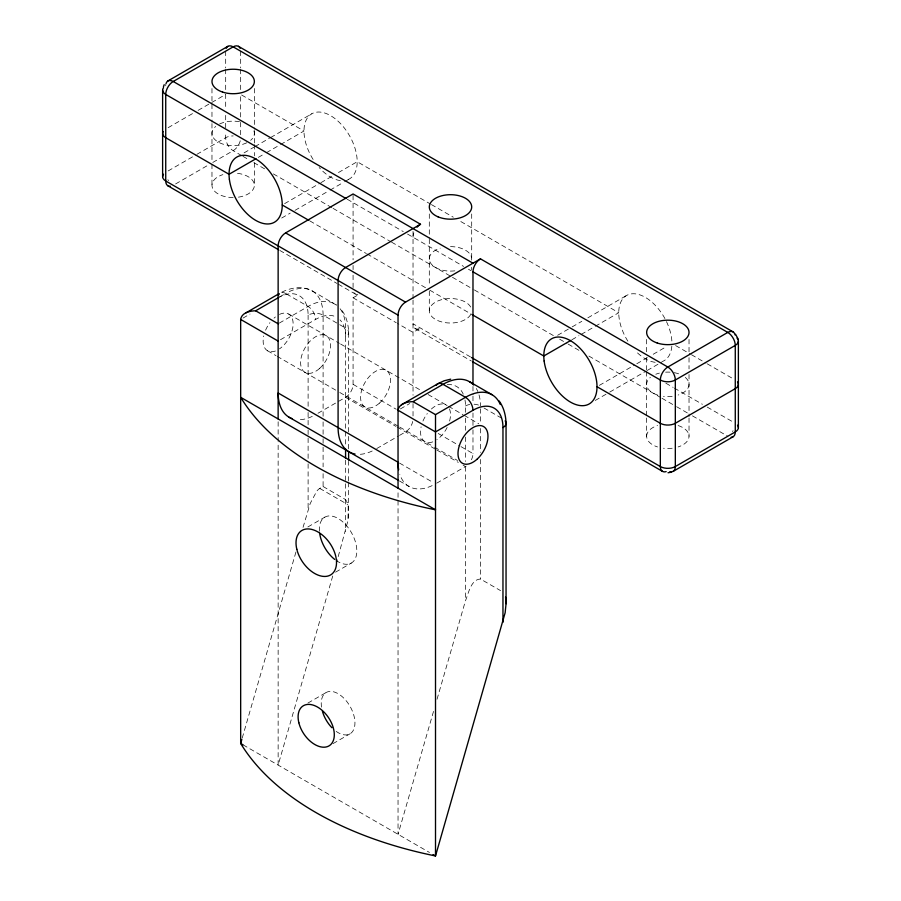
<?xml version="1.0" encoding="UTF-8"?>
<svg xmlns="http://www.w3.org/2000/svg" width="901" height="901" viewBox="0 0 901 901"><rect width="100%" height="100%" fill="white"/><g stroke="black" fill="none" stroke-linecap="round" stroke-linejoin="round"><path stroke-width="0.68" stroke-dasharray="4.5 3.38" d="M348.608 482.44L347.977 520.564L336.614 562.506M348.608 481.044L348.619 461.413M348.619 448.788L348.631 433.37M348.631 431.962L348.687 332.413C348.248 323.876 346.277 314.528 339.959 308.333M348.282 518.244L348.631 509.606A24.676 18.527 83.4 0 0 348.586 509.076L348.552 508.626A15.385 11.544 83.4 0 0 347.854 504.616L347.11 502.6M242.223 738.054L296.812 548.979M303.04 527.367L310.237 503.434L316.747 491.203A24.676 18.527 83.4 0 1 317.028 490.865L317.287 490.572A15.385 11.544 83.4 0 1 319.765 488.398L323.099 486.517L323.099 472.462M332.717 576.021L278.139 765.095L278.139 441.467M433.516 711.418L398.039 834.315L398.039 489.581M437.03 699.266L465.49 600.674C468.576 593.365 470.885 579.366 480.481 579.039L500.596 590.651M168.127 127.683L193.298 113.143M198.096 110.373L225.678 94.447L225.678 109.798M168.127 170.942L195.697 155.028M196.902 154.33L225.678 137.718A10.598 6.116 0 0 1 233.168 135.927M175.616 183.928L207.996 165.232M212.782 162.462L233.168 150.692A10.598 6.116 -60 0 0 240.544 139.362M244.092 152.866L253.767 147.28M254.972 146.581L269.478 138.213M270.683 137.515L311.78 113.785M258.328 157.371L264.173 153.992M266.516 152.641L279.4 145.207M280.571 144.532L303.986 131.005L240.668 94.447L240.668 120.971M284.603 203.649L319.731 183.365M320.902 182.689L332.604 175.932M338.461 172.541L357.201 161.73L430.182 203.874M281.72 218.031L290.178 213.143M295.01 210.361L328.854 190.821M330.07 190.122L343.36 182.441M344.576 181.743L349.408 178.95M243.011 318.087L250.039 314.032M279.637 296.936L285.628 293.478L308.108 306.453A10.598 6.116 60 0 1 315.609 319.438A42.392 24.473 -60 0 1 336.805 317.343M279.333 323.076L308.108 306.453A52.99 30.6 -60 0 1 336.377 305M280.481 339.722L315.609 319.438M318.008 413.244L345.579 397.318A10.598 6.116 -60 0 0 353.079 384.344L353.079 297.803L360.569 293.478M400.382 408.941L409.752 403.535M557.64 335.285L570.93 327.604M572.146 326.905L581.809 321.33M587.857 317.839L626.533 295.505M376.753 448.552L398.343 436.084M399.537 435.397L405.54 431.928A10.598 6.116 -60 0 0 412.737 421.499M571.898 339.767L578.926 335.713M581.269 334.361L594.153 326.928M595.324 326.252L618.739 312.726L459.386 220.722M307.872 526.95L324.844 517.151M599.356 385.369L634.484 365.085M636.827 363.734L647.357 357.652M653.214 354.262L666.098 346.829M436.715 483.161L465.49 466.549A10.598 6.116 -60 0 0 466.166 466.121M595.257 400.449L608.558 392.78M609.763 392.081L646.028 371.144M647.233 370.446L661.739 362.067M335.577 572.146L351.334 563.046M307.928 703.05L326.162 692.52M332.987 743.652L350.016 733.819M431.399 204.572L453.304 217.209M675.604 345.556L690.222 353.992M691.439 354.701L706.046 363.137M707.262 363.835L732.84 378.6M347.245 199.245L403.288 231.602M407.567 234.08L463.61 266.426M468.475 269.241L470.919 270.649M665.839 383.184L673.148 387.407M674.365 388.106L702.386 404.29M707.251 407.106L732.84 421.871M241.705 155.625L233.168 150.692A10.598 6.116 60 0 1 225.678 137.718L225.678 132.132M242.921 156.323L249.014 159.837M253.879 162.653L264.849 168.983M273.375 173.904L331.85 207.669M333.066 208.368L390.324 241.434M391.541 242.132L451.243 276.596M452.46 277.305L473.171 289.255M474.388 289.964L553.574 335.679M559.667 339.193L566.977 343.416M568.193 344.114L580.368 351.153M588.905 356.075L660.782 397.578M661.998 398.276L675.401 406.013M676.617 406.711L687.576 413.052M692.452 415.857L727.783 436.253M309.865 220.936L366.268 253.496M367.022 253.936L428.617 289.491M429.811 290.19L472.98 315.113M470.468 356.931L413.03 323.763A10.598 6.116 -60 0 0 420.519 328.088L413.03 332.413L397.442 323.414M279.839 250.455L337.019 283.466M338.235 284.164L355.276 294.008M415.226 328.617L471.268 360.974M353.079 297.803L396.237 322.727M484.028 408.018L501.778 418.267M288.737 314.066L339.395 343.315M340.589 344.002L422.13 391.079M428.121 394.537L446.108 404.921M448.529 406.317L463.035 414.697M464.24 415.384L478.746 423.763M353.079 384.344L396.237 409.257M438.213 433.494L459.792 445.95M460.997 446.637L472.98 453.563A10.598 6.116 -60 0 1 470.209 461.886M267.541 350.771L275.999 355.658M277.204 356.357L338.585 391.789M339.778 392.487L398.535 426.41M399.729 427.097L433.37 446.524M434.586 447.223L457.55 460.479M345.579 397.318L395.944 426.398M397.138 427.085L435.51 449.239M436.715 449.926L458.294 462.393M463.091 465.164L465.49 466.549M399.537 463.08L433.111 482.463M399.425 480.943L409.02 486.472M323.099 486.517L345.68 499.661M319.776 488.432L347.82 504.583M243.079 744.857L429.473 852.459M336.343 305.045L312.129 290.854C302.128 285.29 289.908 287.689 280.335 292.949A10.598 6.116 60 0 1 285.628 293.478A52.99 30.6 -60 0 1 323.099 315.113L345.579 328.088L345.579 446.265M345.702 499.695L346.57 501.384M346.851 501.992L347.099 502.567M689.028 339.429L689.028 352.066M689.028 357.674L689.028 368.903M689.028 374.512L689.028 416.611M689.028 418.019L689.028 436.253A21.196 12.242 0 0 1 678.115 446.952M646.636 339.429L646.636 352.066M646.636 357.674L646.636 370.3M646.636 371.708L646.636 416.611M646.636 418.019L646.636 436.253A21.196 12.242 0 0 0 657.539 446.952M480.481 408.784L480.481 422.851M480.481 428.482L480.481 452.403M480.481 459.442L480.481 579.039M472.98 386.439L472.98 394.829M472.98 396.226L472.98 401.823M472.98 413.007L472.98 428.392M472.98 429.788L472.98 453.563M471.696 213.954L471.696 258.869M471.696 267.282L471.696 270.086M464.984 399.965A42.392 24.473 -60 0 1 465.49 405.968L465.49 415.44M465.49 418.143L465.49 430.306M465.49 437.075L465.49 461.402M465.49 466.819L465.49 600.674M429.304 213.954L429.304 237.819M429.304 239.215L429.304 285.527M429.304 291.136L429.304 310.789M413.03 231.377L413.03 298.681M413.03 300.033L413.03 395.224M413.03 403.569L413.03 418.954M353.079 195.371L353.079 259.837M353.079 265.423L353.079 269.613M353.079 275.188L353.079 289.153M345.579 460.152L345.579 531.444M323.099 416.262L323.099 315.113A10.598 6.116 0 0 0 308.108 315.113A42.392 24.473 -60 0 0 279.164 297.229M323.099 421.882L323.099 437.345M323.099 438.742L323.099 445.77M323.099 447.178L323.099 466.842M308.108 315.113L308.108 407.049M308.108 412.467L308.108 428.685M308.108 430.036L308.108 436.805M308.108 438.156L308.108 461.143M308.108 463.846L308.108 509.808M278.139 421.769L278.139 440.06M254.364 88.489L254.364 129.181M254.364 130.589L254.364 143.214M254.364 144.611L254.364 155.839M254.364 162.856L254.364 185.313A21.196 12.242 0 0 1 237.515 197.285M240.668 51.188L240.668 67.935M240.668 69.332L240.668 91.654M240.668 122.367L240.668 134.925M225.678 51.188L225.678 67.935M225.678 69.332L225.678 91.654M225.678 115.384L225.678 130.735M211.972 88.489L211.972 122.164M211.972 123.572L211.972 162.856M211.972 164.264L211.972 185.313M319.427 531.275A26.501 15.294 60 0 1 337.526 518.154A26.501 15.294 60 0 1 356.819 551.558A26.501 15.294 60 0 1 336.411 560.67M321.511 707.139A23.843 13.763 60 0 1 337.064 693.139A23.843 13.763 60 0 1 354.915 724.077A23.843 13.763 60 0 1 335.026 730.542M279.479 314.404A21.196 12.242 -60 0 1 293.129 323.763A21.196 12.242 -60 0 1 279.479 348.878M275.413 351.007A21.196 12.242 -60 0 1 263.723 335.972M265.592 330.194A21.196 12.242 -60 0 1 269.94 322.671M274.017 318.166A21.196 12.242 -60 0 1 275.413 316.972M431.388 409.02A21.196 12.242 -60 0 1 447.144 405.653M449.453 408.863A21.196 12.242 -60 0 1 449.453 421.6M447.144 427.468A21.196 12.242 -60 0 1 436.861 439.733M432.784 441.873A21.196 12.242 -60 0 1 421.105 426.837M422.963 421.049A21.196 12.242 -60 0 1 427.311 413.525M340.15 308.795A52.99 30.6 -60 0 1 345.579 328.088A10.598 6.116 0 0 1 345.579 336.749A42.392 24.473 -60 0 0 340.037 319.9M476.291 388.511A52.99 30.6 -60 0 1 477.845 391.563M479.028 394.897A52.99 30.6 -60 0 1 480.481 405.968M465.49 405.968A10.598 6.116 0 0 1 469.77 404.47M474.072 404.211A10.598 6.116 0 0 1 479.771 405.596M447.245 384.648A42.392 24.473 -60 0 1 463.238 394.12M413.03 237.233A10.598 6.116 -60 0 1 414.246 231.794M685.289 377.406A21.196 12.242 0 0 1 678.115 395.032M672.169 396.316A21.196 12.242 0 0 1 663.485 396.316M657.539 395.032A21.196 12.242 0 0 1 650.364 377.406M655.815 374.253A21.196 12.242 0 0 1 659.408 373.104M665.636 372.169A21.196 12.242 0 0 1 670.017 372.169M674.263 372.676A21.196 12.242 0 0 1 681.404 374.94M450.5 246.626A21.196 12.242 0 0 1 471.583 260.13M454.847 270.841A21.196 12.242 0 0 1 430.633 263.137A21.196 12.242 0 0 1 440.217 248.158M253.913 130.882A21.196 12.242 0 0 1 250.636 140.319M246.75 142.786A21.196 12.242 0 0 1 218.898 142.437A21.196 12.242 0 0 1 215.711 126.455M219.596 123.989A21.196 12.242 0 0 1 239.598 121.725M340.387 180.583A37.628 21.725 60 0 1 319.168 167.518M313.12 159.454A37.628 21.725 60 0 1 311.566 113.909A37.628 21.725 60 0 1 350.252 137.02A37.628 21.725 60 0 1 347.358 179.896M655.14 362.303A37.628 21.725 60 0 1 635.554 350.996M627.873 341.175A37.628 21.725 60 0 1 633.966 293.749A37.628 21.725 60 0 1 671.943 342.526M671.842 346.153A37.628 21.725 60 0 1 662.111 361.616M372.192 451.007A52.99 30.6 -60 0 1 358.35 454.341M432.142 485.616A52.99 30.6 -60 0 1 399.841 474.433M165.728 85.798A10.598 6.116 60 0 1 165.852 84.289M678.115 425.554A21.196 12.242 0 0 1 689.028 436.253M672.169 448.236A21.196 12.242 0 0 1 663.485 448.236M646.636 436.253A21.196 12.242 0 0 1 657.539 425.554M470.694 314.494A21.196 12.242 0 0 1 438.077 320.7A21.196 12.242 0 0 1 438.077 300.866A21.196 12.242 0 0 1 470.694 307.072M237.515 173.33A21.196 12.242 0 0 1 254.364 185.313M233.168 197.544A21.196 12.242 0 0 1 212.647 188.377A21.196 12.242 0 0 1 222.885 174.614M312.242 416.397A52.99 30.6 -60 0 1 298.4 419.731M168.498 180.65A10.598 6.116 60 0 1 167.924 179.716M733.076 430.667A10.598 6.116 -60 0 1 732.502 431.59M357.81 294.458A10.598 6.116 -60 0 1 353.361 291.361M319.483 368.532A21.196 12.242 -60 0 0 326.207 335.69A21.196 12.242 -60 0 0 301.125 357.934A21.196 12.242 -60 0 0 319.483 368.532M379.434 403.141A21.196 12.242 -60 0 0 386.157 370.311A21.196 12.242 -60 0 0 361.087 392.543A21.196 12.242 -60 0 0 379.434 403.141"/><path stroke-width="1.35" d="M162.619 176.652L162.619 90.123M348.619 460.006L348.619 451.592M433.099 854.553L435.51 855.95L505.146 612.748L506.047 603.749L506.058 423.279C505.81 415.417 503.817 407.421 499.165 400.979M500.325 404.549A52.99 30.6 -60 0 0 465.49 397.318L435.51 414.629L435.51 855.95A317.952 183.567 0 0 1 240.668 743.46L240.668 319.438C241.547 312.692 249.949 310.845 255.659 310.789L278.432 297.634M506.047 603.749L505.585 597.025M241.84 739.406L240.668 743.46L243.079 744.857M163.441 86.778L164.185 84.694M473.644 385.009A52.99 30.6 -60 0 0 443.01 384.333L413.03 401.643C407.308 401.722 399.064 403.524 398.039 410.214L435.51 431.928L472.98 410.293A42.392 24.473 -60 0 1 502.961 427.603L502.961 622.309M246.074 312.782L279.152 293.636M401.508 404.763L437.706 383.815L444.125 380.785L450.691 379.175M167.924 80.944L227.874 46.334M255.985 158.722L229.045 174.276L165.728 137.718A10.598 6.116 0 0 1 163.115 131.535M278.139 418.954L278.139 245.883A10.598 6.116 -60 0 1 285.628 232.897L353.079 193.963L472.98 263.193M166.009 83.579A10.598 6.116 60 0 1 173.217 81.473L420.519 224.248L345.579 267.518A10.598 6.116 -60 0 0 338.089 280.493L338.089 427.603A52.99 30.6 -60 0 0 355.05 454.025M398.039 488.173L398.039 315.113A10.598 6.116 -60 0 1 405.54 302.128L480.481 258.857L667.832 367.034A10.598 6.116 60 0 1 675.322 380.008L675.322 466.549A10.598 6.116 60 0 1 669.893 471.73M570.738 340.443L543.799 355.996L472.361 314.753M673.126 471.392L733.076 436.782M668.013 472.755L671.358 472.18M238.472 46.334L733.076 331.895M346.029 198.547L165.728 94.447A10.598 6.116 0 0 1 163.509 87.679M480.481 258.857A10.598 6.116 -60 0 0 472.98 271.843L660.332 380.008A10.598 6.116 0 0 0 675.322 380.008L735.272 345.398A10.598 6.116 0 0 0 737.052 338.1M282.261 205L308.897 220.373M597.014 386.72L660.332 423.279A10.598 6.116 0 0 0 675.322 423.279L735.272 388.658A10.598 6.116 0 0 0 737.502 381.911M285.628 232.897L405.54 302.128M398.039 315.113L165.728 180.988A10.598 6.116 0 0 1 163.509 174.208M471.505 357.528L660.332 466.549A10.598 6.116 -60 0 0 666.166 471.617M167.924 185.831L278.623 249.757M472.484 361.673L662.528 471.392M469.5 381.709L491.98 394.694M255.659 310.789L278.139 323.763M413.03 401.643L435.51 414.629M240.668 319.438L278.139 341.074M289.108 417.253L398.219 480.244M735.565 334.271L738.178 339.136M738.381 341.074L738.381 427.603M472.98 271.843L472.98 383.635M345.579 448.968L345.579 458.429M334.676 559.408A26.501 15.294 60 0 1 319.664 533.403M331.883 727.693A23.843 13.763 60 0 1 322.412 711.283M278.657 294.92A10.598 6.116 60 0 1 278.972 294.312M436.354 385.178A10.598 6.116 60 0 1 443.01 384.333L465.49 397.318A10.598 6.116 60 0 1 472.98 410.293M505.191 420.846A10.598 6.116 0 0 1 502.961 427.603M398.67 469.725A52.99 30.6 -60 0 1 398.039 462.213L278.139 392.994A52.99 30.6 -60 0 0 291.992 418.582M417.084 227.198A10.598 6.116 -60 0 1 420.519 224.248M226.207 48.305A10.598 6.116 60 0 1 233.168 46.852A10.598 6.116 -60 0 1 240.139 48.305M735.092 334.924A10.598 6.116 -60 0 0 727.783 332.413L233.168 46.852L173.217 81.473A10.598 6.116 -60 0 0 165.728 94.447L165.728 180.988A10.598 6.116 -60 0 0 170.458 186.293M731.218 437.278A10.598 6.116 60 0 0 735.272 431.928A10.598 6.116 0 0 0 737.502 425.171M727.783 332.413L667.832 367.034A10.598 6.116 -60 0 0 660.332 380.008L660.332 466.549A10.598 6.116 0 0 0 675.322 466.549L735.272 431.928L735.272 345.398A10.598 6.116 60 0 0 727.783 332.413M435.51 509.808L240.668 397.318A317.952 183.567 0 0 0 435.51 509.808M296.812 549.227A26.478 16.533 55.6 0 0 330.858 574.782A26.478 16.533 55.6 0 0 321.15 534.079A26.478 16.533 55.6 0 0 296.812 549.227M298.85 722.748A23.831 14.776 56 0 0 329.327 745.69A23.831 14.776 56 0 0 320.429 708.974A23.831 14.776 56 0 0 298.85 722.748M476.866 459.386A21.196 12.242 -60 0 0 483.578 426.556A21.196 12.242 -60 0 0 458.508 448.788A21.196 12.242 -60 0 0 476.866 459.386M229.383 179.31A37.628 21.725 60 0 0 272.417 223.166A37.628 21.725 60 0 0 265.153 166.426A37.628 21.725 60 0 0 229.383 179.31M657.234 343.011A21.196 12.242 0 0 0 689.028 332.413A21.196 12.242 0 0 0 657.234 321.815A21.196 12.242 0 0 0 657.234 343.011M438.066 216.848A21.196 12.242 0 0 0 471.583 208.21A21.196 12.242 0 0 0 441.85 195.765A21.196 12.242 0 0 0 438.066 216.848M222.57 92.071A21.196 12.242 0 0 0 254.364 81.473A21.196 12.242 0 0 0 222.57 70.875A21.196 12.242 0 0 0 222.57 92.071M544.136 361.031A37.628 21.725 60 0 0 587.17 404.887A37.628 21.725 60 0 0 579.906 348.146A37.628 21.725 60 0 0 544.136 361.031"/></g></svg>
